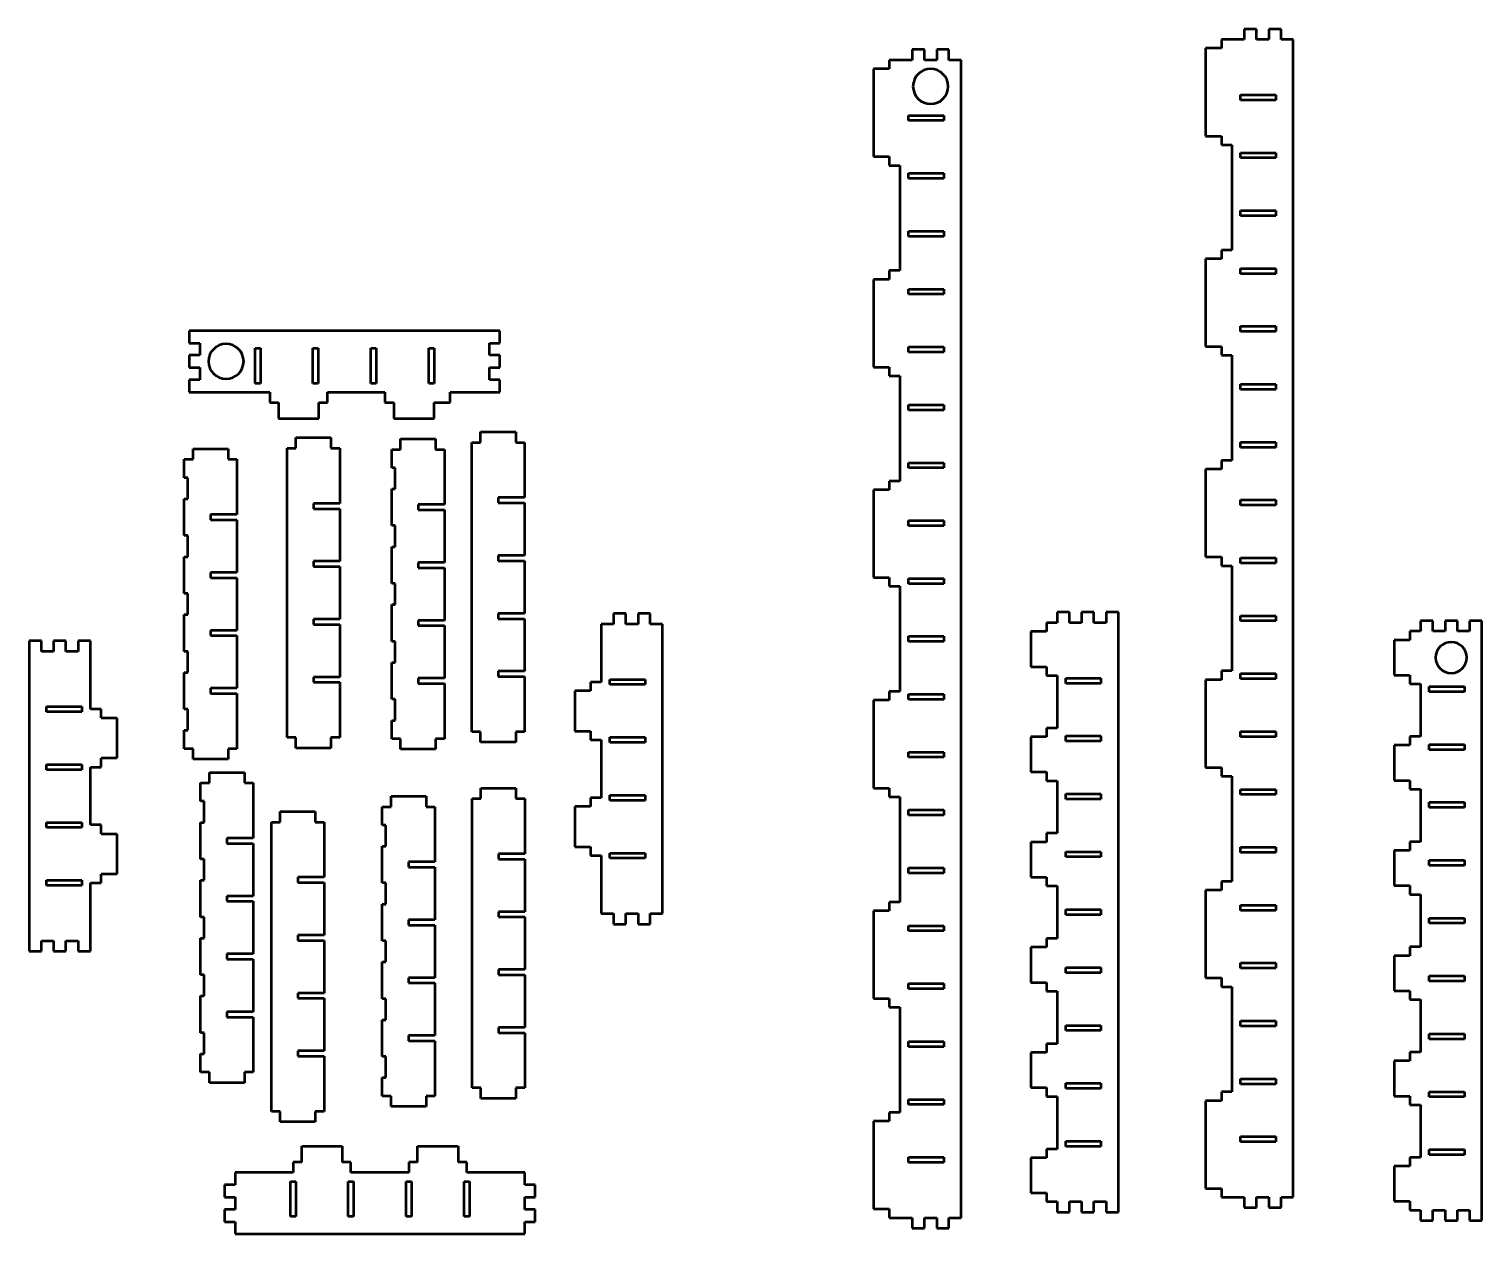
# Model space of a CAD drawing. Header units: millimetres. Extents: x -829 to 1234, y -349 to 711.
# Drawn here: x 406 to 1234, y -340 to 347 of the extents above; entities that cross this region are included whole.
import ezdxf

# ---------------------------------------------------------------- set-up
doc = ezdxf.new("R2010")
doc.units = ezdxf.units.MM
doc.header["$LTSCALE"] = 0.75
doc.layers.add('Visible', color=7, linetype='Continuous', lineweight=50)

msp = doc.modelspace()

# ---------------------------------------------------------------- linework, layer by layer
at = {"layer": 'Visible'}
for p, q in [((1085.753817, 340.519195), (1085.753817, 335.519195)), ((1098.753817, 340.519195), (1085.753817, 340.519195)), ((1098.753817, 346.519195), (1098.753817, 340.519195)), ((1105.753817, 346.519195), (1098.753817, 346.519195)), ((1105.753817, 340.519195), (1105.753817, 346.519195)), ((1112.753817, 340.519195), (1105.753817, 340.519195)), ((1112.753817, 346.519195), (1112.753817, 340.519195)), ((1119.753817, 346.519195), (1112.753817, 346.519195)), ((1119.753817, 340.519195), (1119.753817, 346.519195)), ((1126.753817, 340.519195), (1119.753817, 340.519195)), ((1126.753817, -319.480805), (1126.753817, 340.519195)), ((909.566195, 334.782174), (909.566195, 328.782174)), ((916.566195, 334.782174), (909.566195, 334.782174)), ((916.566195, 328.782174), (916.566195, 334.782174)), ((923.566195, 334.782174), (923.566195, 328.782174)), ((930.566195, 334.782174), (923.566195, 334.782174)), ((930.566195, 328.782174), (930.566195, 334.782174)), ((1076.753817, 335.519195), (1076.753817, 285.519195)), ((1085.753817, 335.519195), (1076.753817, 335.519195)), ((887.566195, 323.782174), (887.566195, 273.782174)), ((896.566195, 323.782174), (887.566195, 323.782174)), ((896.566195, 328.782174), (896.566195, 323.782174)), ((909.566195, 328.782174), (896.566195, 328.782174)), ((923.566195, 328.782174), (916.566195, 328.782174)), ((937.566195, 328.782174), (930.566195, 328.782174)), ((937.566195, -331.217826), (937.566195, 328.782174)), ((1096.753817, 306.019195), (1096.753817, 309.019195)), ((1096.753817, 309.019195), (1116.753817, 309.019195)), ((1116.753817, 309.019195), (1116.753817, 306.019195)), ((1116.753817, 306.019195), (1096.753817, 306.019195)), ((907.566195, 297.282174), (927.566195, 297.282174)), ((907.566195, 294.282174), (907.566195, 297.282174)), ((927.566195, 294.282174), (907.566195, 294.282174)), ((927.566195, 297.282174), (927.566195, 294.282174)), ((1076.753817, 285.519195), (1085.753817, 285.519195)), ((1085.753817, 285.519195), (1085.753817, 280.519195)), ((887.566195, 273.782174), (896.566195, 273.782174)), ((896.566195, 273.782174), (896.566195, 268.782174)), ((1085.753817, 280.519195), (1091.753817, 280.519195)), ((1091.753817, 280.519195), (1091.753817, 220.519195)), ((1096.753817, 273.019195), (1096.753817, 276.019195)), ((1096.753817, 276.019195), (1116.753817, 276.019195)), ((1116.753817, 276.019195), (1116.753817, 273.019195)), ((896.566195, 268.782174), (902.566195, 268.782174)), ((902.566195, 268.782174), (902.566195, 208.782174)), ((1116.753817, 273.019195), (1096.753817, 273.019195)), ((907.566195, 264.282174), (927.566195, 264.282174)), ((907.566195, 261.282174), (907.566195, 264.282174)), ((927.566195, 261.282174), (907.566195, 261.282174)), ((927.566195, 264.282174), (927.566195, 261.282174)), ((1096.753817, 243.019195), (1116.753817, 243.019195)), ((1096.753817, 240.019195), (1096.753817, 243.019195)), ((1116.753817, 243.019195), (1116.753817, 240.019195)), ((1116.753817, 240.019195), (1096.753817, 240.019195)), ((907.566195, 231.282174), (927.566195, 231.282174)), ((907.566195, 228.282174), (907.566195, 231.282174)), ((927.566195, 228.282174), (907.566195, 228.282174)), ((927.566195, 231.282174), (927.566195, 228.282174)), ((1076.753817, 215.519195), (1076.753817, 165.519195)), ((1085.753817, 215.519195), (1076.753817, 215.519195)), ((1085.753817, 220.519195), (1085.753817, 215.519195)), ((1091.753817, 220.519195), (1085.753817, 220.519195)), ((896.566195, 208.782174), (896.566195, 203.782174)), ((902.566195, 208.782174), (896.566195, 208.782174)), ((1096.753817, 210.019195), (1116.753817, 210.019195)), ((1096.753817, 207.019195), (1096.753817, 210.019195)), ((1116.753817, 207.019195), (1096.753817, 207.019195)), ((1116.753817, 210.019195), (1116.753817, 207.019195)), ((887.566195, 203.782174), (887.566195, 153.782174)), ((896.566195, 203.782174), (887.566195, 203.782174)), ((907.566195, 198.282174), (927.566195, 198.282174)), ((907.566195, 195.282174), (907.566195, 198.282174)), ((927.566195, 195.282174), (907.566195, 195.282174)), ((927.566195, 198.282174), (927.566195, 195.282174)), ((497.698387, 174.499015), (497.698387, 167.499015)), ((674.698387, 174.499015), (497.698387, 174.499015)), ((674.698387, 167.499015), (674.698387, 174.499015)), ((1096.753817, 177.019195), (1116.753817, 177.019195)), ((1096.753817, 174.019195), (1096.753817, 177.019195)), ((1116.753817, 174.019195), (1096.753817, 174.019195)), ((1116.753817, 177.019195), (1116.753817, 174.019195)), ((497.698387, 167.499015), (503.698387, 167.499015)), ((503.698387, 167.499015), (503.698387, 160.499015)), ((668.698387, 167.499015), (674.698387, 167.499015)), ((668.698387, 160.499015), (668.698387, 167.499015)), ((497.698387, 160.499015), (497.698387, 153.499015)), ((503.698387, 160.499015), (497.698387, 160.499015)), ((535.198387, 164.499015), (538.198387, 164.499015)), ((535.198387, 144.499015), (535.198387, 164.499015)), ((538.198387, 164.499015), (538.198387, 144.499015)), ((568.198387, 164.499015), (571.198387, 164.499015)), ((568.198387, 144.499015), (568.198387, 164.499015)), ((571.198387, 164.499015), (571.198387, 144.499015)), ((601.198387, 164.499015), (604.198387, 164.499015)), ((601.198387, 144.499015), (601.198387, 164.499015)), ((604.198387, 164.499015), (604.198387, 144.499015)), ((634.198387, 164.499015), (637.198387, 164.499015)), ((634.198387, 144.499015), (634.198387, 164.499015)), ((637.198387, 164.499015), (637.198387, 144.499015)), ((674.698387, 160.499015), (668.698387, 160.499015)), ((674.698387, 153.499015), (674.698387, 160.499015)), ((907.566195, 162.282174), (907.566195, 165.282174)), ((907.566195, 165.282174), (927.566195, 165.282174)), ((927.566195, 162.282174), (907.566195, 162.282174)), ((927.566195, 165.282174), (927.566195, 162.282174)), ((1076.753817, 165.519195), (1085.753817, 165.519195)), ((1085.753817, 165.519195), (1085.753817, 160.519195)), ((1085.753817, 160.519195), (1091.753817, 160.519195)), ((1091.753817, 160.519195), (1091.753817, 100.519195)), ((497.698387, 153.499015), (503.698387, 153.499015)), ((503.698387, 153.499015), (503.698387, 146.499015)), ((668.698387, 153.499015), (674.698387, 153.499015)), ((668.698387, 146.499015), (668.698387, 153.499015)), ((887.566195, 153.782174), (896.566195, 153.782174)), ((896.566195, 153.782174), (896.566195, 148.782174)), ((497.698387, 146.499015), (497.698387, 139.499015)), ((503.698387, 146.499015), (497.698387, 146.499015)), ((538.198387, 144.499015), (535.198387, 144.499015)), ((571.198387, 144.499015), (568.198387, 144.499015)), ((604.198387, 144.499015), (601.198387, 144.499015)), ((637.198387, 144.499015), (634.198387, 144.499015)), ((674.698387, 146.499015), (668.698387, 146.499015)), ((674.698387, 139.499015), (674.698387, 146.499015)), ((896.566195, 148.782174), (902.566195, 148.782174)), ((902.566195, 148.782174), (902.566195, 88.782174)), ((1096.753817, 144.019195), (1116.753817, 144.019195)), ((1096.753817, 141.019195), (1096.753817, 144.019195)), ((1116.753817, 141.019195), (1096.753817, 141.019195)), ((1116.753817, 144.019195), (1116.753817, 141.019195)), ((497.698387, 139.499015), (543.52624, 139.499015)), ((543.52624, 139.499015), (543.52624, 133.499015)), ((543.52624, 133.499015), (548.52624, 133.499015)), ((548.52624, 133.499015), (548.52624, 124.499015)), ((571.52624, 133.499015), (576.52624, 133.499015)), ((571.52624, 124.499015), (571.52624, 133.499015)), ((576.52624, 139.499015), (609.20193, 139.499015)), ((576.52624, 133.499015), (576.52624, 139.499015)), ((609.20193, 139.499015), (609.20193, 133.499015)), ((609.20193, 133.499015), (614.20193, 133.499015)), ((614.20193, 133.499015), (614.20193, 124.499015)), ((637.20193, 133.499015), (646.427018, 133.499015)), ((637.20193, 124.499015), (637.20193, 133.499015)), ((646.427018, 139.499015), (674.698387, 139.499015)), ((646.427018, 133.499015), (646.427018, 139.499015)), ((548.52624, 124.499015), (571.52624, 124.499015)), ((614.20193, 124.499015), (637.20193, 124.499015)), ((907.566195, 129.282174), (907.566195, 132.282174)), ((907.566195, 132.282174), (927.566195, 132.282174)), ((927.566195, 129.282174), (907.566195, 129.282174)), ((927.566195, 132.282174), (927.566195, 129.282174)), ((663.69715, 116.839258), (683.69715, 116.839258)), ((663.69715, 110.839258), (663.69715, 116.839258)), ((683.69715, 116.839258), (683.69715, 110.839258)), ((558.407489, 113.546703), (578.407489, 113.546703)), ((558.407489, 107.546703), (558.407489, 113.546703)), ((578.407489, 113.546703), (578.407489, 107.546703)), ((618.067267, 112.867872), (638.067267, 112.867872)), ((618.067267, 106.867872), (618.067267, 112.867872)), ((638.067267, 112.867872), (638.067267, 106.867872)), ((658.69715, 110.839258), (663.69715, 110.839258)), ((658.69715, -54.160742), (658.69715, 110.839258)), ((683.69715, 110.839258), (688.69715, 110.839258)), ((688.69715, 110.839258), (688.69715, 79.339258)), ((1096.753817, 111.019195), (1116.753817, 111.019195)), ((1096.753817, 108.019195), (1096.753817, 111.019195)), ((1116.753817, 108.019195), (1096.753817, 108.019195)), ((1116.753817, 111.019195), (1116.753817, 108.019195)), ((494.861439, 101.18504), (499.861439, 101.18504)), ((494.861439, 90.68504), (494.861439, 101.18504)), ((499.861439, 107.18504), (519.861439, 107.18504)), ((499.861439, 101.18504), (499.861439, 107.18504)), ((519.861439, 107.18504), (519.861439, 101.18504)), ((519.861439, 101.18504), (524.861439, 101.18504)), ((524.861439, 101.18504), (524.861439, 69.68504)), ((553.407489, 107.546703), (558.407489, 107.546703)), ((553.407489, -57.453297), (553.407489, 107.546703)), ((578.407489, 107.546703), (583.407489, 107.546703)), ((583.407489, 107.546703), (583.407489, 76.046703)), ((613.067267, 106.867872), (618.067267, 106.867872)), ((613.067267, 96.367872), (613.067267, 106.867872)), ((638.067267, 106.867872), (643.067267, 106.867872)), ((643.067267, 106.867872), (643.067267, 75.367872)), ((1085.753817, 100.519195), (1085.753817, 95.519195)), ((1091.753817, 100.519195), (1085.753817, 100.519195)), ((615.067267, 96.367872), (613.067267, 96.367872)), ((615.067267, 84.367872), (615.067267, 96.367872)), ((907.566195, 99.282174), (927.566195, 99.282174)), ((907.566195, 96.282174), (907.566195, 99.282174)), ((927.566195, 96.282174), (907.566195, 96.282174)), ((927.566195, 99.282174), (927.566195, 96.282174)), ((1076.753817, 95.519195), (1076.753817, 45.519195)), ((1085.753817, 95.519195), (1076.753817, 95.519195)), ((496.861439, 90.68504), (494.861439, 90.68504)), ((496.861439, 78.68504), (496.861439, 90.68504)), ((613.067267, 84.367872), (615.067267, 84.367872)), ((613.067267, 63.367872), (613.067267, 84.367872)), ((887.566195, 83.782174), (887.566195, 33.782174)), ((896.566195, 83.782174), (887.566195, 83.782174)), ((896.566195, 88.782174), (896.566195, 83.782174)), ((902.566195, 88.782174), (896.566195, 88.782174)), ((494.861439, 78.68504), (496.861439, 78.68504)), ((494.861439, 57.68504), (494.861439, 78.68504)), ((568.407489, 76.046703), (568.407489, 73.046703)), ((583.407489, 76.046703), (568.407489, 76.046703)), ((628.067267, 75.367872), (628.067267, 72.367872)), ((643.067267, 75.367872), (628.067267, 75.367872)), ((673.69715, 79.339258), (673.69715, 76.339258)), ((688.69715, 79.339258), (673.69715, 79.339258)), ((673.69715, 76.339258), (688.69715, 76.339258)), ((688.69715, 76.339258), (688.69715, 46.339258)), ((1096.753817, 75.019195), (1096.753817, 78.019195)), ((1096.753817, 78.019195), (1116.753817, 78.019195)), ((1116.753817, 75.019195), (1096.753817, 75.019195)), ((1116.753817, 78.019195), (1116.753817, 75.019195)), ((509.861439, 69.68504), (509.861439, 66.68504)), ((524.861439, 69.68504), (509.861439, 69.68504)), ((509.861439, 66.68504), (524.861439, 66.68504)), ((524.861439, 66.68504), (524.861439, 36.68504)), ((568.407489, 73.046703), (583.407489, 73.046703)), ((583.407489, 73.046703), (583.407489, 43.046703)), ((628.067267, 72.367872), (643.067267, 72.367872)), ((643.067267, 72.367872), (643.067267, 42.367872)), ((907.566195, 66.282174), (927.566195, 66.282174)), ((907.566195, 63.282174), (907.566195, 66.282174)), ((927.566195, 66.282174), (927.566195, 63.282174)), ((615.067267, 63.367872), (613.067267, 63.367872)), ((615.067267, 51.367872), (615.067267, 63.367872)), ((927.566195, 63.282174), (907.566195, 63.282174)), ((496.861439, 57.68504), (494.861439, 57.68504)), ((496.861439, 45.68504), (496.861439, 57.68504)), ((613.067267, 51.367872), (615.067267, 51.367872)), ((613.067267, 30.367872), (613.067267, 51.367872)), ((494.861439, 45.68504), (496.861439, 45.68504)), ((494.861439, 24.68504), (494.861439, 45.68504)), ((568.407489, 43.046703), (568.407489, 40.046703)), ((583.407489, 43.046703), (568.407489, 43.046703)), ((628.067267, 42.367872), (628.067267, 39.367872)), ((643.067267, 42.367872), (628.067267, 42.367872)), ((673.69715, 46.339258), (673.69715, 43.339258)), ((688.69715, 46.339258), (673.69715, 46.339258)), ((673.69715, 43.339258), (688.69715, 43.339258)), ((688.69715, 43.339258), (688.69715, 13.339258)), ((1076.753817, 45.519195), (1085.753817, 45.519195)), ((1085.753817, 45.519195), (1085.753817, 40.519195)), ((1096.753817, 45.019195), (1116.753817, 45.019195)), ((1096.753817, 42.019195), (1096.753817, 45.019195)), ((1116.753817, 42.019195), (1096.753817, 42.019195)), ((1116.753817, 45.019195), (1116.753817, 42.019195)), ((509.861439, 36.68504), (509.861439, 33.68504)), ((524.861439, 36.68504), (509.861439, 36.68504)), ((509.861439, 33.68504), (524.861439, 33.68504)), ((524.861439, 33.68504), (524.861439, 3.68504)), ((568.407489, 40.046703), (583.407489, 40.046703)), ((583.407489, 40.046703), (583.407489, 10.046703)), ((628.067267, 39.367872), (643.067267, 39.367872)), ((643.067267, 39.367872), (643.067267, 9.367872)), ((887.566195, 33.782174), (896.566195, 33.782174)), ((896.566195, 33.782174), (896.566195, 28.782174)), ((907.566195, 33.282174), (927.566195, 33.282174)), ((907.566195, 30.282174), (907.566195, 33.282174)), ((927.566195, 33.282174), (927.566195, 30.282174)), ((1085.753817, 40.519195), (1091.753817, 40.519195)), ((1091.753817, 40.519195), (1091.753817, -19.480805)), ((615.067267, 30.367872), (613.067267, 30.367872)), ((615.067267, 18.367872), (615.067267, 30.367872)), ((896.566195, 28.782174), (902.566195, 28.782174)), ((902.566195, 28.782174), (902.566195, -31.217826)), ((927.566195, 30.282174), (907.566195, 30.282174)), ((496.861439, 24.68504), (494.861439, 24.68504)), ((496.861439, 12.68504), (496.861439, 24.68504)), ((613.067267, 18.367872), (615.067267, 18.367872)), ((613.067267, -2.632128), (613.067267, 18.367872)), ((494.861439, 12.68504), (496.861439, 12.68504)), ((494.861439, -8.31496), (494.861439, 12.68504)), ((568.407489, 10.046703), (568.407489, 7.046703)), ((583.407489, 10.046703), (568.407489, 10.046703)), ((628.067267, 9.367872), (628.067267, 6.367872)), ((643.067267, 9.367872), (628.067267, 9.367872)), ((673.69715, 13.339258), (673.69715, 10.339258)), ((688.69715, 13.339258), (673.69715, 13.339258)), ((673.69715, 10.339258), (688.69715, 10.339258)), ((688.69715, 10.339258), (688.69715, -19.660742)), ((739.403068, 13.217126), (739.403068, 7.217126)), ((746.403068, 13.217126), (739.403068, 13.217126)), ((746.403068, 7.217126), (746.403068, 13.217126)), ((753.403068, 13.217126), (753.403068, 7.217126)), ((760.403068, 13.217126), (753.403068, 13.217126)), ((760.403068, 7.217126), (760.403068, 13.217126)), ((992.158261, 13.955524), (992.158261, 7.955524)), ((999.158261, 13.955524), (992.158261, 13.955524)), ((999.158261, 7.955524), (999.158261, 13.955524)), ((1006.158261, 13.955524), (1006.158261, 7.955524)), ((1013.158261, 13.955524), (1006.158261, 13.955524)), ((1013.158261, 7.955524), (1013.158261, 13.955524)), ((1020.158261, 13.955524), (1020.158261, 7.955524)), ((1027.158261, 13.955524), (1020.158261, 13.955524)), ((1027.158261, -328.044476), (1027.158261, 13.955524)), ((1096.753817, 9.019195), (1096.753817, 12.019195)), ((1096.753817, 12.019195), (1116.753817, 12.019195)), ((1116.753817, 9.019195), (1096.753817, 9.019195)), ((1116.753817, 12.019195), (1116.753817, 9.019195)), ((1199.243829, 9.144486), (1199.243829, 3.144486)), ((1206.243829, 9.144486), (1199.243829, 9.144486)), ((1206.243829, 3.144486), (1206.243829, 9.144486)), ((1213.243829, 9.144486), (1213.243829, 3.144486)), ((1220.243829, 9.144486), (1213.243829, 9.144486)), ((1220.243829, 3.144486), (1220.243829, 9.144486)), ((1227.243829, 9.144486), (1227.243829, 3.144486)), ((1234.243829, 9.144486), (1227.243829, 9.144486)), ((1234.243829, -332.855514), (1234.243829, 9.144486)), ((509.861439, 3.68504), (509.861439, 0.68504)), ((524.861439, 3.68504), (509.861439, 3.68504)), ((509.861439, 0.68504), (524.861439, 0.68504)), ((524.861439, 0.68504), (524.861439, -29.31496)), ((568.407489, 7.046703), (583.407489, 7.046703)), ((583.407489, 7.046703), (583.407489, -22.953297)), ((628.067267, 6.367872), (643.067267, 6.367872)), ((643.067267, 6.367872), (643.067267, -23.632128)), ((732.403068, 7.217126), (732.403068, -25.782874)), ((739.403068, 7.217126), (732.403068, 7.217126)), ((753.403068, 7.217126), (746.403068, 7.217126)), ((767.403068, 7.217126), (760.403068, 7.217126)), ((767.403068, -157.782874), (767.403068, 7.217126)), ((907.566195, 0.282174), (927.566195, 0.282174)), ((907.566195, -2.717826), (907.566195, 0.282174)), ((927.566195, 0.282174), (927.566195, -2.717826)), ((977.158261, 2.955524), (977.158261, -17.044476)), ((986.158261, 2.955524), (977.158261, 2.955524)), ((986.158261, 7.955524), (986.158261, 2.955524)), ((992.158261, 7.955524), (986.158261, 7.955524)), ((1006.158261, 7.955524), (999.158261, 7.955524)), ((1020.158261, 7.955524), (1013.158261, 7.955524)), ((1193.243829, 3.144486), (1193.243829, -1.855514)), ((1199.243829, 3.144486), (1193.243829, 3.144486)), ((1213.243829, 3.144486), (1206.243829, 3.144486)), ((1227.243829, 3.144486), (1220.243829, 3.144486)), ((406.414808, -2.291068), (406.414808, -179.291068)), ((413.414808, -2.291068), (406.414808, -2.291068)), ((413.414808, -8.291068), (413.414808, -2.291068)), ((420.414808, -2.291068), (420.414808, -8.291068)), ((427.414808, -2.291068), (420.414808, -2.291068)), ((427.414808, -8.291068), (427.414808, -2.291068)), ((434.414808, -2.291068), (434.414808, -8.291068)), ((441.414808, -2.291068), (434.414808, -2.291068)), ((441.414808, -41.291068), (441.414808, -2.291068)), ((615.067267, -2.632128), (613.067267, -2.632128)), ((615.067267, -14.632128), (615.067267, -2.632128)), ((927.566195, -2.717826), (907.566195, -2.717826)), ((1184.243829, -1.855514), (1184.243829, -21.855514)), ((1193.243829, -1.855514), (1184.243829, -1.855514)), ((420.414808, -8.291068), (413.414808, -8.291068)), ((434.414808, -8.291068), (427.414808, -8.291068)), ((496.861439, -8.31496), (494.861439, -8.31496)), ((496.861439, -20.31496), (496.861439, -8.31496)), ((613.067267, -14.632128), (615.067267, -14.632128)), ((613.067267, -35.632128), (613.067267, -14.632128)), ((494.861439, -20.31496), (496.861439, -20.31496)), ((494.861439, -41.31496), (494.861439, -20.31496)), ((568.407489, -22.953297), (568.407489, -25.953297)), ((583.407489, -22.953297), (568.407489, -22.953297)), ((628.067267, -23.632128), (628.067267, -26.632128)), ((643.067267, -23.632128), (628.067267, -23.632128)), ((673.69715, -19.660742), (673.69715, -22.660742)), ((688.69715, -19.660742), (673.69715, -19.660742)), ((673.69715, -22.660742), (688.69715, -22.660742)), ((688.69715, -22.660742), (688.69715, -54.160742)), ((737.403068, -24.282874), (757.403068, -24.282874)), ((737.403068, -27.282874), (737.403068, -24.282874)), ((757.403068, -24.282874), (757.403068, -27.282874)), ((977.158261, -17.044476), (986.158261, -17.044476)), ((986.158261, -17.044476), (986.158261, -22.044476)), ((986.158261, -22.044476), (992.158261, -22.044476)), ((992.158261, -22.044476), (992.158261, -52.044476)), ((997.158261, -23.544476), (1017.158261, -23.544476)), ((997.158261, -26.544476), (997.158261, -23.544476)), ((1017.158261, -23.544476), (1017.158261, -26.544476)), ((1076.753817, -24.480805), (1076.753817, -74.480805)), ((1085.753817, -24.480805), (1076.753817, -24.480805)), ((1085.753817, -19.480805), (1085.753817, -24.480805)), ((1091.753817, -19.480805), (1085.753817, -19.480805)), ((1096.753817, -20.980805), (1116.753817, -20.980805)), ((1096.753817, -23.980805), (1096.753817, -20.980805)), ((1116.753817, -23.980805), (1096.753817, -23.980805)), ((1116.753817, -20.980805), (1116.753817, -23.980805)), ((1184.243829, -21.855514), (1193.243829, -21.855514)), ((1193.243829, -21.855514), (1193.243829, -26.855514)), ((509.861439, -29.31496), (509.861439, -32.31496)), ((524.861439, -29.31496), (509.861439, -29.31496)), ((509.861439, -32.31496), (524.861439, -32.31496)), ((524.861439, -32.31496), (524.861439, -63.81496)), ((568.407489, -25.953297), (583.407489, -25.953297)), ((583.407489, -25.953297), (583.407489, -57.453297)), ((628.067267, -26.632128), (643.067267, -26.632128)), ((643.067267, -26.632128), (643.067267, -58.132128)), ((717.403068, -30.782874), (717.403068, -53.782874)), ((726.403068, -30.782874), (717.403068, -30.782874)), ((726.403068, -25.782874), (726.403068, -30.782874)), ((732.403068, -25.782874), (726.403068, -25.782874)), ((757.403068, -27.282874), (737.403068, -27.282874)), ((896.566195, -31.217826), (896.566195, -36.217826)), ((902.566195, -31.217826), (896.566195, -31.217826)), ((907.566195, -32.717826), (927.566195, -32.717826)), ((907.566195, -35.717826), (907.566195, -32.717826)), ((927.566195, -32.717826), (927.566195, -35.717826)), ((1017.158261, -26.544476), (997.158261, -26.544476)), ((1193.243829, -26.855514), (1199.243829, -26.855514)), ((1199.243829, -26.855514), (1199.243829, -56.855514)), ((1204.243829, -28.355514), (1224.243829, -28.355514)), ((1204.243829, -31.355514), (1204.243829, -28.355514)), ((1224.243829, -31.355514), (1204.243829, -31.355514)), ((1224.243829, -28.355514), (1224.243829, -31.355514)), ((416.414808, -39.791068), (436.414808, -39.791068)), ((416.414808, -42.791068), (416.414808, -39.791068)), ((436.414808, -39.791068), (436.414808, -42.791068)), ((447.414808, -41.291068), (441.414808, -41.291068)), ((447.414808, -46.291068), (447.414808, -41.291068)), ((496.861439, -41.31496), (494.861439, -41.31496)), ((496.861439, -53.31496), (496.861439, -41.31496)), ((615.067267, -35.632128), (613.067267, -35.632128)), ((615.067267, -47.632128), (615.067267, -35.632128)), ((887.566195, -36.217826), (887.566195, -86.217826)), ((896.566195, -36.217826), (887.566195, -36.217826)), ((927.566195, -35.717826), (907.566195, -35.717826)), ((436.414808, -42.791068), (416.414808, -42.791068)), ((447.414808, -46.291068), (456.414808, -46.291068)), ((456.414808, -46.291068), (456.414808, -69.291068)), ((613.067267, -47.632128), (615.067267, -47.632128)), ((613.067267, -58.132128), (613.067267, -47.632128)), ((494.861439, -53.31496), (496.861439, -53.31496)), ((494.861439, -63.81496), (494.861439, -53.31496)), ((558.407489, -57.453297), (553.407489, -57.453297)), ((558.407489, -63.453297), (558.407489, -57.453297)), ((578.407489, -57.453297), (578.407489, -63.453297)), ((583.407489, -57.453297), (578.407489, -57.453297)), ((663.69715, -54.160742), (658.69715, -54.160742)), ((663.69715, -60.160742), (663.69715, -54.160742)), ((683.69715, -54.160742), (683.69715, -60.160742)), ((688.69715, -54.160742), (683.69715, -54.160742)), ((717.403068, -53.782874), (726.403068, -53.782874)), ((726.403068, -53.782874), (726.403068, -58.782874)), ((737.403068, -57.282874), (757.403068, -57.282874)), ((737.403068, -60.282874), (737.403068, -57.282874)), ((757.403068, -57.282874), (757.403068, -60.282874)), ((977.158261, -57.044476), (977.158261, -77.044476)), ((986.158261, -57.044476), (977.158261, -57.044476)), ((986.158261, -52.044476), (986.158261, -57.044476)), ((992.158261, -52.044476), (986.158261, -52.044476)), ((997.158261, -56.544476), (1017.158261, -56.544476)), ((997.158261, -59.544476), (997.158261, -56.544476)), ((1017.158261, -56.544476), (1017.158261, -59.544476)), ((1096.753817, -53.980805), (1116.753817, -53.980805)), ((1096.753817, -56.980805), (1096.753817, -53.980805)), ((1116.753817, -56.980805), (1096.753817, -56.980805)), ((1116.753817, -53.980805), (1116.753817, -56.980805)), ((1193.243829, -56.855514), (1193.243829, -61.855514)), ((1199.243829, -56.855514), (1193.243829, -56.855514)), ((499.861439, -63.81496), (494.861439, -63.81496)), ((499.861439, -69.81496), (499.861439, -63.81496)), ((519.861439, -63.81496), (519.861439, -69.81496)), ((524.861439, -63.81496), (519.861439, -63.81496)), ((578.407489, -63.453297), (558.407489, -63.453297)), ((618.067267, -58.132128), (613.067267, -58.132128)), ((618.067267, -64.132128), (618.067267, -58.132128)), ((638.067267, -64.132128), (618.067267, -64.132128)), ((638.067267, -58.132128), (638.067267, -64.132128)), ((643.067267, -58.132128), (638.067267, -58.132128)), ((683.69715, -60.160742), (663.69715, -60.160742)), ((726.403068, -58.782874), (732.403068, -58.782874)), ((732.403068, -58.782874), (732.403068, -91.782874)), ((757.403068, -60.282874), (737.403068, -60.282874)), ((907.566195, -65.717826), (927.566195, -65.717826)), ((907.566195, -68.717826), (907.566195, -65.717826)), ((927.566195, -65.717826), (927.566195, -68.717826)), ((1017.158261, -59.544476), (997.158261, -59.544476)), ((1184.243829, -61.855514), (1184.243829, -81.855514)), ((1193.243829, -61.855514), (1184.243829, -61.855514)), ((1204.243829, -61.355514), (1224.243829, -61.355514)), ((1204.243829, -64.355514), (1204.243829, -61.355514)), ((1224.243829, -64.355514), (1204.243829, -64.355514)), ((1224.243829, -61.355514), (1224.243829, -64.355514)), ((416.414808, -72.791068), (436.414808, -72.791068)), ((416.414808, -75.791068), (416.414808, -72.791068)), ((436.414808, -72.791068), (436.414808, -75.791068)), ((441.414808, -74.291068), (447.414808, -74.291068)), ((441.414808, -107.291068), (441.414808, -74.291068)), ((456.414808, -69.291068), (447.414808, -69.291068)), ((447.414808, -74.291068), (447.414808, -69.291068)), ((519.861439, -69.81496), (499.861439, -69.81496)), ((927.566195, -68.717826), (907.566195, -68.717826)), ((1076.753817, -74.480805), (1085.753817, -74.480805)), ((1085.753817, -74.480805), (1085.753817, -79.480805)), ((436.414808, -75.791068), (416.414808, -75.791068)), ((509.175004, -77.294942), (529.175004, -77.294942)), ((509.175004, -83.294942), (509.175004, -77.294942)), ((529.175004, -77.294942), (529.175004, -83.294942)), ((977.158261, -77.044476), (986.158261, -77.044476)), ((986.158261, -77.044476), (986.158261, -82.044476)), ((986.158261, -82.044476), (992.158261, -82.044476)), ((992.158261, -82.044476), (992.158261, -112.044476)), ((1085.753817, -79.480805), (1091.753817, -79.480805)), ((1091.753817, -79.480805), (1091.753817, -139.480805)), ((1184.243829, -81.855514), (1193.243829, -81.855514)), ((1193.243829, -81.855514), (1193.243829, -86.855514)), ((504.175004, -83.294942), (509.175004, -83.294942)), ((504.175004, -93.794942), (504.175004, -83.294942)), ((529.175004, -83.294942), (534.175004, -83.294942)), ((534.175004, -83.294942), (534.175004, -114.794942)), ((612.643754, -90.852633), (632.643754, -90.852633)), ((612.643754, -96.852633), (612.643754, -90.852633)), ((632.643754, -90.852633), (632.643754, -96.852633)), ((663.819045, -86.224288), (683.819045, -86.224288)), ((663.819045, -92.224288), (663.819045, -86.224288)), ((683.819045, -86.224288), (683.819045, -92.224288)), ((737.403068, -90.282874), (757.403068, -90.282874)), ((737.403068, -93.282874), (737.403068, -90.282874)), ((757.403068, -90.282874), (757.403068, -93.282874)), ((887.566195, -86.217826), (896.566195, -86.217826)), ((896.566195, -86.217826), (896.566195, -91.217826)), ((997.158261, -92.544476), (997.158261, -89.544476)), ((997.158261, -89.544476), (1017.158261, -89.544476)), ((1017.158261, -89.544476), (1017.158261, -92.544476)), ((1096.753817, -86.980805), (1116.753817, -86.980805)), ((1096.753817, -89.980805), (1096.753817, -86.980805)), ((1116.753817, -89.980805), (1096.753817, -89.980805)), ((1116.753817, -86.980805), (1116.753817, -89.980805)), ((1193.243829, -86.855514), (1199.243829, -86.855514)), ((1199.243829, -86.855514), (1199.243829, -116.855514)), ((506.175004, -93.794942), (504.175004, -93.794942)), ((506.175004, -105.794942), (506.175004, -93.794942)), ((607.643754, -96.852633), (612.643754, -96.852633)), ((607.643754, -107.352633), (607.643754, -96.852633)), ((632.643754, -96.852633), (637.643754, -96.852633)), ((637.643754, -96.852633), (637.643754, -128.352633)), ((658.819045, -92.224288), (663.819045, -92.224288)), ((658.819045, -257.224288), (658.819045, -92.224288)), ((683.819045, -92.224288), (688.819045, -92.224288)), ((688.819045, -92.224288), (688.819045, -123.724288)), ((717.403068, -96.782874), (717.403068, -119.782874)), ((726.403068, -96.782874), (717.403068, -96.782874)), ((726.403068, -91.782874), (726.403068, -96.782874)), ((732.403068, -91.782874), (726.403068, -91.782874)), ((757.403068, -93.282874), (737.403068, -93.282874)), ((896.566195, -91.217826), (902.566195, -91.217826)), ((902.566195, -91.217826), (902.566195, -151.217826)), ((907.566195, -98.717826), (927.566195, -98.717826)), ((907.566195, -101.717826), (907.566195, -98.717826)), ((927.566195, -98.717826), (927.566195, -101.717826)), ((1017.158261, -92.544476), (997.158261, -92.544476)), ((1204.243829, -94.355514), (1224.243829, -94.355514)), ((1204.243829, -97.355514), (1204.243829, -94.355514)), ((1224.243829, -97.355514), (1204.243829, -97.355514)), ((1224.243829, -94.355514), (1224.243829, -97.355514)), ((416.414808, -108.791068), (416.414808, -105.791068)), ((416.414808, -105.791068), (436.414808, -105.791068)), ((436.414808, -105.791068), (436.414808, -108.791068)), ((447.414808, -107.291068), (441.414808, -107.291068)), ((447.414808, -112.291068), (447.414808, -107.291068)), ((504.175004, -105.794942), (506.175004, -105.794942)), ((504.175004, -126.794942), (504.175004, -105.794942)), ((544.477216, -105.603104), (549.477216, -105.603104)), ((544.477216, -270.603104), (544.477216, -105.603104)), ((549.477216, -99.603104), (569.477216, -99.603104)), ((549.477216, -105.603104), (549.477216, -99.603104)), ((569.477216, -99.603104), (569.477216, -105.603104)), ((569.477216, -105.603104), (574.477216, -105.603104)), ((574.477216, -105.603104), (574.477216, -137.103104)), ((609.643754, -107.352633), (607.643754, -107.352633)), ((609.643754, -119.352633), (609.643754, -107.352633)), ((927.566195, -101.717826), (907.566195, -101.717826)), ((436.414808, -108.791068), (416.414808, -108.791068)), ((447.414808, -112.291068), (456.414808, -112.291068)), ((456.414808, -112.291068), (456.414808, -135.291068)), ((519.175004, -114.794942), (519.175004, -117.794942)), ((534.175004, -114.794942), (519.175004, -114.794942)), ((986.158261, -112.044476), (986.158261, -117.044476)), ((992.158261, -112.044476), (986.158261, -112.044476)), ((519.175004, -117.794942), (534.175004, -117.794942)), ((534.175004, -117.794942), (534.175004, -147.794942)), ((607.643754, -119.352633), (609.643754, -119.352633)), ((607.643754, -140.352633), (607.643754, -119.352633)), ((673.819045, -123.724288), (673.819045, -126.724288)), ((688.819045, -123.724288), (673.819045, -123.724288)), ((717.403068, -119.782874), (726.403068, -119.782874)), ((726.403068, -119.782874), (726.403068, -124.782874)), ((737.403068, -126.282874), (737.403068, -123.282874)), ((737.403068, -123.282874), (757.403068, -123.282874)), ((757.403068, -123.282874), (757.403068, -126.282874)), ((977.158261, -117.044476), (977.158261, -137.044476)), ((986.158261, -117.044476), (977.158261, -117.044476)), ((997.158261, -122.544476), (1017.158261, -122.544476)), ((997.158261, -125.544476), (997.158261, -122.544476)), ((1017.158261, -122.544476), (1017.158261, -125.544476)), ((1096.753817, -119.980805), (1116.753817, -119.980805)), ((1096.753817, -122.980805), (1096.753817, -119.980805)), ((1116.753817, -122.980805), (1096.753817, -122.980805)), ((1116.753817, -119.980805), (1116.753817, -122.980805)), ((1184.243829, -121.855514), (1184.243829, -141.855514)), ((1193.243829, -121.855514), (1184.243829, -121.855514)), ((1193.243829, -116.855514), (1193.243829, -121.855514)), ((1199.243829, -116.855514), (1193.243829, -116.855514)), ((506.175004, -126.794942), (504.175004, -126.794942)), ((506.175004, -138.794942), (506.175004, -126.794942)), ((622.643754, -128.352633), (622.643754, -131.352633)), ((637.643754, -128.352633), (622.643754, -128.352633)), ((622.643754, -131.352633), (637.643754, -131.352633)), ((637.643754, -131.352633), (637.643754, -161.352633)), ((673.819045, -126.724288), (688.819045, -126.724288)), ((688.819045, -126.724288), (688.819045, -156.724288)), ((726.403068, -124.782874), (732.403068, -124.782874)), ((732.403068, -124.782874), (732.403068, -157.782874)), ((757.403068, -126.282874), (737.403068, -126.282874)), ((907.566195, -131.717826), (927.566195, -131.717826)), ((907.566195, -134.717826), (907.566195, -131.717826)), ((927.566195, -131.717826), (927.566195, -134.717826)), ((1017.158261, -125.544476), (997.158261, -125.544476)), ((1204.243829, -127.355514), (1224.243829, -127.355514)), ((1204.243829, -130.355514), (1204.243829, -127.355514)), ((1224.243829, -130.355514), (1204.243829, -130.355514)), ((1224.243829, -127.355514), (1224.243829, -130.355514)), ((416.414808, -138.791068), (436.414808, -138.791068)), ((416.414808, -141.791068), (416.414808, -138.791068)), ((436.414808, -138.791068), (436.414808, -141.791068)), ((441.414808, -140.291068), (447.414808, -140.291068)), ((441.414808, -179.291068), (441.414808, -140.291068)), ((456.414808, -135.291068), (447.414808, -135.291068)), ((447.414808, -140.291068), (447.414808, -135.291068)), ((504.175004, -138.794942), (506.175004, -138.794942)), ((504.175004, -159.794942), (504.175004, -138.794942)), ((559.477216, -137.103104), (559.477216, -140.103104)), ((574.477216, -137.103104), (559.477216, -137.103104)), ((559.477216, -140.103104), (574.477216, -140.103104)), ((574.477216, -140.103104), (574.477216, -170.103104)), ((609.643754, -140.352633), (607.643754, -140.352633)), ((609.643754, -152.352633), (609.643754, -140.352633)), ((927.566195, -134.717826), (907.566195, -134.717826)), ((977.158261, -137.044476), (986.158261, -137.044476)), ((986.158261, -137.044476), (986.158261, -142.044476)), ((1085.753817, -139.480805), (1085.753817, -144.480805)), ((1091.753817, -139.480805), (1085.753817, -139.480805)), ((436.414808, -141.791068), (416.414808, -141.791068)), ((519.175004, -147.794942), (519.175004, -150.794942)), ((534.175004, -147.794942), (519.175004, -147.794942)), ((986.158261, -142.044476), (992.158261, -142.044476)), ((992.158261, -142.044476), (992.158261, -172.044476)), ((1076.753817, -144.480805), (1076.753817, -194.480805)), ((1085.753817, -144.480805), (1076.753817, -144.480805)), ((1184.243829, -141.855514), (1193.243829, -141.855514)), ((1193.243829, -141.855514), (1193.243829, -146.855514)), ((1193.243829, -146.855514), (1199.243829, -146.855514)), ((1199.243829, -146.855514), (1199.243829, -176.855514)), ((519.175004, -150.794942), (534.175004, -150.794942)), ((534.175004, -150.794942), (534.175004, -180.794942)), ((607.643754, -152.352633), (609.643754, -152.352633)), ((607.643754, -173.352633), (607.643754, -152.352633)), ((673.819045, -156.724288), (673.819045, -159.724288)), ((688.819045, -156.724288), (673.819045, -156.724288)), ((887.566195, -156.217826), (887.566195, -206.217826)), ((896.566195, -156.217826), (887.566195, -156.217826)), ((896.566195, -151.217826), (896.566195, -156.217826)), ((902.566195, -151.217826), (896.566195, -151.217826)), ((997.158261, -155.544476), (1017.158261, -155.544476)), ((997.158261, -158.544476), (997.158261, -155.544476)), ((1017.158261, -155.544476), (1017.158261, -158.544476)), ((1096.753817, -152.980805), (1116.753817, -152.980805)), ((1096.753817, -155.980805), (1096.753817, -152.980805)), ((1116.753817, -155.980805), (1096.753817, -155.980805)), ((1116.753817, -152.980805), (1116.753817, -155.980805)), ((506.175004, -159.794942), (504.175004, -159.794942)), ((506.175004, -171.794942), (506.175004, -159.794942)), ((622.643754, -161.352633), (622.643754, -164.352633)), ((637.643754, -161.352633), (622.643754, -161.352633)), ((622.643754, -164.352633), (637.643754, -164.352633)), ((637.643754, -164.352633), (637.643754, -194.352633)), ((673.819045, -159.724288), (688.819045, -159.724288)), ((688.819045, -159.724288), (688.819045, -189.724288)), ((732.403068, -157.782874), (739.403068, -157.782874)), ((739.403068, -157.782874), (739.403068, -163.782874)), ((739.403068, -163.782874), (746.403068, -163.782874)), ((746.403068, -157.782874), (753.403068, -157.782874)), ((746.403068, -163.782874), (746.403068, -157.782874)), ((753.403068, -157.782874), (753.403068, -163.782874)), ((753.403068, -163.782874), (760.403068, -163.782874)), ((760.403068, -157.782874), (767.403068, -157.782874)), ((760.403068, -163.782874), (760.403068, -157.782874)), ((907.566195, -164.717826), (927.566195, -164.717826)), ((907.566195, -167.717826), (907.566195, -164.717826)), ((927.566195, -164.717826), (927.566195, -167.717826)), ((1017.158261, -158.544476), (997.158261, -158.544476)), ((1204.243829, -160.355514), (1224.243829, -160.355514)), ((1204.243829, -163.355514), (1204.243829, -160.355514)), ((1224.243829, -163.355514), (1204.243829, -163.355514)), ((1224.243829, -160.355514), (1224.243829, -163.355514)), ((413.414808, -173.291068), (420.414808, -173.291068)), ((413.414808, -179.291068), (413.414808, -173.291068)), ((420.414808, -173.291068), (420.414808, -179.291068)), ((427.414808, -173.291068), (434.414808, -173.291068)), ((427.414808, -179.291068), (427.414808, -173.291068)), ((434.414808, -173.291068), (434.414808, -179.291068)), ((504.175004, -171.794942), (506.175004, -171.794942)), ((504.175004, -192.794942), (504.175004, -171.794942)), ((559.477216, -170.103104), (559.477216, -173.103104)), ((574.477216, -170.103104), (559.477216, -170.103104)), ((559.477216, -173.103104), (574.477216, -173.103104)), ((574.477216, -173.103104), (574.477216, -203.103104)), ((609.643754, -173.352633), (607.643754, -173.352633)), ((609.643754, -185.352633), (609.643754, -173.352633)), ((927.566195, -167.717826), (907.566195, -167.717826)), ((986.158261, -172.044476), (986.158261, -177.044476)), ((992.158261, -172.044476), (986.158261, -172.044476)), ((406.414808, -179.291068), (413.414808, -179.291068)), ((420.414808, -179.291068), (427.414808, -179.291068)), ((434.414808, -179.291068), (441.414808, -179.291068)), ((519.175004, -180.794942), (519.175004, -183.794942)), ((534.175004, -180.794942), (519.175004, -180.794942)), ((977.158261, -177.044476), (977.158261, -197.044476)), ((986.158261, -177.044476), (977.158261, -177.044476)), ((1184.243829, -181.855514), (1184.243829, -201.855514)), ((1193.243829, -181.855514), (1184.243829, -181.855514)), ((1193.243829, -176.855514), (1193.243829, -181.855514)), ((1199.243829, -176.855514), (1193.243829, -176.855514)), ((519.175004, -183.794942), (534.175004, -183.794942)), ((534.175004, -183.794942), (534.175004, -213.794942)), ((607.643754, -185.352633), (609.643754, -185.352633)), ((607.643754, -206.352633), (607.643754, -185.352633)), ((673.819045, -189.724288), (673.819045, -192.724288)), ((688.819045, -189.724288), (673.819045, -189.724288)), ((997.158261, -188.544476), (1017.158261, -188.544476)), ((997.158261, -191.544476), (997.158261, -188.544476)), ((1017.158261, -188.544476), (1017.158261, -191.544476)), ((1096.753817, -188.980805), (1096.753817, -185.980805)), ((1096.753817, -185.980805), (1116.753817, -185.980805)), ((1116.753817, -188.980805), (1096.753817, -188.980805)), ((1116.753817, -185.980805), (1116.753817, -188.980805)), ((506.175004, -192.794942), (504.175004, -192.794942)), ((506.175004, -204.794942), (506.175004, -192.794942)), ((622.643754, -194.352633), (622.643754, -197.352633)), ((637.643754, -194.352633), (622.643754, -194.352633)), ((622.643754, -197.352633), (637.643754, -197.352633)), ((637.643754, -197.352633), (637.643754, -227.352633)), ((673.819045, -192.724288), (688.819045, -192.724288)), ((688.819045, -192.724288), (688.819045, -222.724288)), ((907.566195, -197.717826), (927.566195, -197.717826)), ((907.566195, -200.717826), (907.566195, -197.717826)), ((927.566195, -197.717826), (927.566195, -200.717826)), ((977.158261, -197.044476), (986.158261, -197.044476)), ((986.158261, -197.044476), (986.158261, -202.044476)), ((1017.158261, -191.544476), (997.158261, -191.544476)), ((1076.753817, -194.480805), (1085.753817, -194.480805)), ((1085.753817, -194.480805), (1085.753817, -199.480805)), ((1204.243829, -193.355514), (1224.243829, -193.355514)), ((1204.243829, -196.355514), (1204.243829, -193.355514)), ((1224.243829, -196.355514), (1204.243829, -196.355514)), ((1224.243829, -193.355514), (1224.243829, -196.355514)), ((504.175004, -204.794942), (506.175004, -204.794942)), ((504.175004, -225.794942), (504.175004, -204.794942)), ((559.477216, -203.103104), (559.477216, -206.103104)), ((574.477216, -203.103104), (559.477216, -203.103104)), ((559.477216, -206.103104), (574.477216, -206.103104)), ((574.477216, -206.103104), (574.477216, -236.103104)), ((609.643754, -206.352633), (607.643754, -206.352633)), ((609.643754, -218.352633), (609.643754, -206.352633)), ((887.566195, -206.217826), (896.566195, -206.217826)), ((896.566195, -206.217826), (896.566195, -211.217826)), ((927.566195, -200.717826), (907.566195, -200.717826)), ((986.158261, -202.044476), (992.158261, -202.044476)), ((992.158261, -202.044476), (992.158261, -232.044476)), ((1085.753817, -199.480805), (1091.753817, -199.480805)), ((1091.753817, -199.480805), (1091.753817, -259.480805)), ((1184.243829, -201.855514), (1193.243829, -201.855514)), ((1193.243829, -201.855514), (1193.243829, -206.855514)), ((1193.243829, -206.855514), (1199.243829, -206.855514)), ((1199.243829, -206.855514), (1199.243829, -236.855514)), ((519.175004, -213.794942), (519.175004, -216.794942)), ((534.175004, -213.794942), (519.175004, -213.794942)), ((896.566195, -211.217826), (902.566195, -211.217826)), ((902.566195, -211.217826), (902.566195, -271.217826)), ((519.175004, -216.794942), (534.175004, -216.794942)), ((534.175004, -216.794942), (534.175004, -248.294942)), ((607.643754, -218.352633), (609.643754, -218.352633)), ((607.643754, -239.352633), (607.643754, -218.352633)), ((673.819045, -222.724288), (673.819045, -225.724288)), ((688.819045, -222.724288), (673.819045, -222.724288)), ((997.158261, -221.544476), (1017.158261, -221.544476)), ((997.158261, -224.544476), (997.158261, -221.544476)), ((1017.158261, -221.544476), (1017.158261, -224.544476)), ((1096.753817, -221.980805), (1096.753817, -218.980805)), ((1096.753817, -218.980805), (1116.753817, -218.980805)), ((1116.753817, -221.980805), (1096.753817, -221.980805)), ((1116.753817, -218.980805), (1116.753817, -221.980805)), ((506.175004, -225.794942), (504.175004, -225.794942)), ((506.175004, -237.794942), (506.175004, -225.794942)), ((622.643754, -227.352633), (622.643754, -230.352633)), ((637.643754, -227.352633), (622.643754, -227.352633)), ((622.643754, -230.352633), (637.643754, -230.352633)), ((637.643754, -230.352633), (637.643754, -261.852633)), ((673.819045, -225.724288), (688.819045, -225.724288)), ((688.819045, -225.724288), (688.819045, -257.224288)), ((907.566195, -230.717826), (927.566195, -230.717826)), ((907.566195, -233.717826), (907.566195, -230.717826)), ((927.566195, -230.717826), (927.566195, -233.717826)), ((1017.158261, -224.544476), (997.158261, -224.544476)), ((1204.243829, -226.355514), (1224.243829, -226.355514)), ((1204.243829, -229.355514), (1204.243829, -226.355514)), ((1224.243829, -229.355514), (1204.243829, -229.355514)), ((1224.243829, -226.355514), (1224.243829, -229.355514)), ((504.175004, -237.794942), (506.175004, -237.794942)), ((504.175004, -248.294942), (504.175004, -237.794942)), ((559.477216, -236.103104), (559.477216, -239.103104)), ((574.477216, -236.103104), (559.477216, -236.103104)), ((559.477216, -239.103104), (574.477216, -239.103104)), ((574.477216, -239.103104), (574.477216, -270.603104)), ((609.643754, -239.352633), (607.643754, -239.352633)), ((609.643754, -251.352633), (609.643754, -239.352633)), ((927.566195, -233.717826), (907.566195, -233.717826)), ((977.158261, -237.044476), (977.158261, -257.044476)), ((986.158261, -237.044476), (977.158261, -237.044476)), ((986.158261, -232.044476), (986.158261, -237.044476)), ((992.158261, -232.044476), (986.158261, -232.044476)), ((1193.243829, -236.855514), (1193.243829, -241.855514)), ((1199.243829, -236.855514), (1193.243829, -236.855514)), ((509.175004, -248.294942), (504.175004, -248.294942)), ((509.175004, -254.294942), (509.175004, -248.294942)), ((529.175004, -248.294942), (529.175004, -254.294942)), ((534.175004, -248.294942), (529.175004, -248.294942)), ((1184.243829, -241.855514), (1184.243829, -261.855514)), ((1193.243829, -241.855514), (1184.243829, -241.855514)), ((529.175004, -254.294942), (509.175004, -254.294942)), ((607.643754, -251.352633), (609.643754, -251.352633)), ((607.643754, -261.852633), (607.643754, -251.352633)), ((997.158261, -254.544476), (1017.158261, -254.544476)), ((997.158261, -257.544476), (997.158261, -254.544476)), ((1017.158261, -254.544476), (1017.158261, -257.544476)), ((1096.753817, -251.980805), (1116.753817, -251.980805)), ((1096.753817, -254.980805), (1096.753817, -251.980805)), ((1116.753817, -254.980805), (1096.753817, -254.980805)), ((1116.753817, -251.980805), (1116.753817, -254.980805)), ((612.643754, -261.852633), (607.643754, -261.852633)), ((612.643754, -267.852633), (612.643754, -261.852633)), ((632.643754, -261.852633), (632.643754, -267.852633)), ((637.643754, -261.852633), (632.643754, -261.852633)), ((663.819045, -257.224288), (658.819045, -257.224288)), ((663.819045, -263.224288), (663.819045, -257.224288)), ((683.819045, -263.224288), (663.819045, -263.224288)), ((683.819045, -257.224288), (683.819045, -263.224288)), ((688.819045, -257.224288), (683.819045, -257.224288)), ((907.566195, -263.717826), (927.566195, -263.717826)), ((907.566195, -266.717826), (907.566195, -263.717826)), ((927.566195, -263.717826), (927.566195, -266.717826)), ((977.158261, -257.044476), (986.158261, -257.044476)), ((986.158261, -257.044476), (986.158261, -262.044476)), ((986.158261, -262.044476), (992.158261, -262.044476)), ((992.158261, -262.044476), (992.158261, -292.044476)), ((1017.158261, -257.544476), (997.158261, -257.544476)), ((1076.753817, -264.480805), (1076.753817, -314.480805)), ((1085.753817, -264.480805), (1076.753817, -264.480805)), ((1085.753817, -259.480805), (1085.753817, -264.480805)), ((1091.753817, -259.480805), (1085.753817, -259.480805)), ((1184.243829, -261.855514), (1193.243829, -261.855514)), ((1193.243829, -261.855514), (1193.243829, -266.855514)), ((1204.243829, -259.355514), (1224.243829, -259.355514)), ((1204.243829, -262.355514), (1204.243829, -259.355514)), ((1224.243829, -262.355514), (1204.243829, -262.355514)), ((1224.243829, -259.355514), (1224.243829, -262.355514)), ((549.477216, -270.603104), (544.477216, -270.603104)), ((549.477216, -276.603104), (549.477216, -270.603104)), ((569.477216, -270.603104), (569.477216, -276.603104)), ((574.477216, -270.603104), (569.477216, -270.603104)), ((632.643754, -267.852633), (612.643754, -267.852633)), ((896.566195, -271.217826), (896.566195, -276.217826)), ((902.566195, -271.217826), (896.566195, -271.217826)), ((927.566195, -266.717826), (907.566195, -266.717826)), ((1193.243829, -266.855514), (1199.243829, -266.855514)), ((1199.243829, -266.855514), (1199.243829, -296.855514)), ((569.477216, -276.603104), (549.477216, -276.603104)), ((887.566195, -276.217826), (887.566195, -326.217826)), ((896.566195, -276.217826), (887.566195, -276.217826)), ((997.158261, -287.544476), (1017.158261, -287.544476)), ((997.158261, -290.544476), (997.158261, -287.544476)), ((1017.158261, -287.544476), (1017.158261, -290.544476)), ((1096.753817, -284.980805), (1116.753817, -284.980805)), ((1096.753817, -287.980805), (1096.753817, -284.980805)), ((1116.753817, -287.980805), (1096.753817, -287.980805)), ((1116.753817, -284.980805), (1116.753817, -287.980805)), ((561.828469, -299.473122), (561.828469, -290.473122)), ((561.828469, -290.473122), (584.828469, -290.473122)), ((584.828469, -290.473122), (584.828469, -299.473122)), ((627.828469, -299.473122), (627.828469, -290.473122)), ((627.828469, -290.473122), (650.828469, -290.473122)), ((650.828469, -290.473122), (650.828469, -299.473122)), ((907.566195, -296.717826), (927.566195, -296.717826)), ((907.566195, -299.717826), (907.566195, -296.717826)), ((927.566195, -296.717826), (927.566195, -299.717826)), ((977.158261, -297.044476), (977.158261, -317.044476)), ((986.158261, -297.044476), (977.158261, -297.044476)), ((986.158261, -292.044476), (986.158261, -297.044476)), ((992.158261, -292.044476), (986.158261, -292.044476)), ((1017.158261, -290.544476), (997.158261, -290.544476)), ((1193.243829, -296.855514), (1193.243829, -301.855514)), ((1199.243829, -296.855514), (1193.243829, -296.855514)), ((1204.243829, -292.355514), (1224.243829, -292.355514)), ((1204.243829, -295.355514), (1204.243829, -292.355514)), ((1224.243829, -295.355514), (1204.243829, -295.355514)), ((1224.243829, -292.355514), (1224.243829, -295.355514)), ((523.828469, -305.473122), (523.828469, -312.473122)), ((556.828469, -305.473122), (523.828469, -305.473122)), ((561.828469, -299.473122), (556.828469, -299.473122)), ((556.828469, -299.473122), (556.828469, -305.473122)), ((589.828469, -299.473122), (584.828469, -299.473122)), ((589.828469, -305.473122), (589.828469, -299.473122)), ((622.828469, -305.473122), (589.828469, -305.473122)), ((627.828469, -299.473122), (622.828469, -299.473122)), ((622.828469, -299.473122), (622.828469, -305.473122)), ((655.828469, -299.473122), (650.828469, -299.473122)), ((655.828469, -305.473122), (655.828469, -299.473122)), ((688.828469, -305.473122), (655.828469, -305.473122)), ((688.828469, -312.473122), (688.828469, -305.473122)), ((927.566195, -299.717826), (907.566195, -299.717826)), ((1184.243829, -301.855514), (1184.243829, -321.855514)), ((1193.243829, -301.855514), (1184.243829, -301.855514)), ((517.828469, -312.473122), (517.828469, -319.473122)), ((523.828469, -312.473122), (517.828469, -312.473122)), ((555.328469, -310.473122), (558.328469, -310.473122)), ((555.328469, -330.473122), (555.328469, -310.473122)), ((558.328469, -310.473122), (558.328469, -330.473122)), ((588.328469, -310.473122), (591.328469, -310.473122)), ((588.328469, -330.473122), (588.328469, -310.473122)), ((591.328469, -310.473122), (591.328469, -330.473122)), ((621.328469, -310.473122), (624.328469, -310.473122)), ((621.328469, -330.473122), (621.328469, -310.473122)), ((624.328469, -310.473122), (624.328469, -330.473122)), ((654.328469, -310.473122), (657.328469, -310.473122)), ((654.328469, -330.473122), (654.328469, -310.473122)), ((657.328469, -310.473122), (657.328469, -330.473122)), ((694.828469, -312.473122), (688.828469, -312.473122)), ((694.828469, -319.473122), (694.828469, -312.473122)), ((1076.753817, -314.480805), (1085.753817, -314.480805)), ((1085.753817, -314.480805), (1085.753817, -319.480805)), ((517.828469, -319.473122), (523.828469, -319.473122)), ((523.828469, -319.473122), (523.828469, -326.473122)), ((688.828469, -319.473122), (694.828469, -319.473122)), ((688.828469, -326.473122), (688.828469, -319.473122)), ((977.158261, -317.044476), (986.158261, -317.044476)), ((986.158261, -317.044476), (986.158261, -322.044476)), ((986.158261, -322.044476), (992.158261, -322.044476)), ((992.158261, -322.044476), (992.158261, -328.044476)), ((999.158261, -322.044476), (1006.158261, -322.044476)), ((999.158261, -328.044476), (999.158261, -322.044476)), ((1006.158261, -322.044476), (1006.158261, -328.044476)), ((1013.158261, -322.044476), (1020.158261, -322.044476)), ((1013.158261, -328.044476), (1013.158261, -322.044476)), ((1020.158261, -322.044476), (1020.158261, -328.044476)), ((1085.753817, -319.480805), (1098.753817, -319.480805)), ((1098.753817, -319.480805), (1098.753817, -325.480805)), ((1105.753817, -319.480805), (1112.753817, -319.480805)), ((1105.753817, -325.480805), (1105.753817, -319.480805)), ((1112.753817, -319.480805), (1112.753817, -325.480805)), ((1119.753817, -319.480805), (1126.753817, -319.480805)), ((1119.753817, -325.480805), (1119.753817, -319.480805)), ((1184.243829, -321.855514), (1193.243829, -321.855514)), ((1193.243829, -321.855514), (1193.243829, -326.855514)), ((517.828469, -326.473122), (517.828469, -333.473122)), ((523.828469, -326.473122), (517.828469, -326.473122)), ((558.328469, -330.473122), (555.328469, -330.473122)), ((591.328469, -330.473122), (588.328469, -330.473122)), ((624.328469, -330.473122), (621.328469, -330.473122)), ((657.328469, -330.473122), (654.328469, -330.473122)), ((694.828469, -326.473122), (688.828469, -326.473122)), ((694.828469, -333.473122), (694.828469, -326.473122)), ((887.566195, -326.217826), (896.566195, -326.217826)), ((896.566195, -326.217826), (896.566195, -331.217826)), ((992.158261, -328.044476), (999.158261, -328.044476)), ((1006.158261, -328.044476), (1013.158261, -328.044476)), ((1020.158261, -328.044476), (1027.158261, -328.044476)), ((1098.753817, -325.480805), (1105.753817, -325.480805)), ((1112.753817, -325.480805), (1119.753817, -325.480805)), ((1193.243829, -326.855514), (1199.243829, -326.855514)), ((1199.243829, -326.855514), (1199.243829, -332.855514)), ((1206.243829, -326.855514), (1213.243829, -326.855514)), ((1206.243829, -332.855514), (1206.243829, -326.855514)), ((1213.243829, -326.855514), (1213.243829, -332.855514)), ((1220.243829, -326.855514), (1227.243829, -326.855514)), ((1220.243829, -332.855514), (1220.243829, -326.855514)), ((1227.243829, -326.855514), (1227.243829, -332.855514)), ((517.828469, -333.473122), (523.828469, -333.473122)), ((523.828469, -333.473122), (523.828469, -340.473122)), ((688.828469, -333.473122), (694.828469, -333.473122)), ((688.828469, -340.473122), (688.828469, -333.473122)), ((896.566195, -331.217826), (909.566195, -331.217826)), ((909.566195, -331.217826), (909.566195, -337.217826)), ((909.566195, -337.217826), (916.566195, -337.217826)), ((916.566195, -331.217826), (923.566195, -331.217826)), ((916.566195, -337.217826), (916.566195, -331.217826)), ((923.566195, -331.217826), (923.566195, -337.217826)), ((923.566195, -337.217826), (930.566195, -337.217826)), ((930.566195, -331.217826), (937.566195, -331.217826)), ((930.566195, -337.217826), (930.566195, -331.217826)), ((1199.243829, -332.855514), (1206.243829, -332.855514)), ((1213.243829, -332.855514), (1220.243829, -332.855514)), ((1227.243829, -332.855514), (1234.243829, -332.855514)), ((523.828469, -340.473122), (688.828469, -340.473122))]:
    msp.add_line(p, q, dxfattribs=at)
at = {"layer": 'Visible', "extrusion": (0, 0, -1)}
for centre, radius in [((-920.066195, 313.782174), 10), ((-518.698387, 156.999015), 10), ((-1216.743829, -11.855514), 8.875797)]:
    msp.add_circle(centre, radius, dxfattribs=at)

doc.saveas('drawing.dxf')
